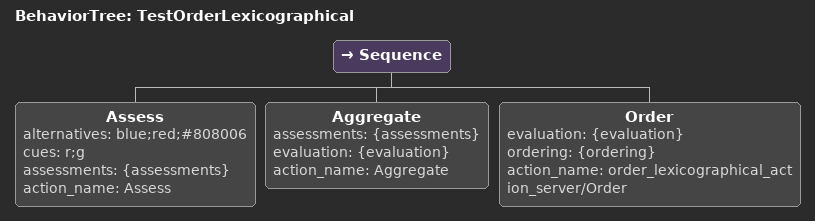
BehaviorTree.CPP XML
<?xml version="1.0" encoding="UTF-8"?>
<root BTCPP_format="4">
  <BehaviorTree ID="TestOrderLexicographical">
    <Sequence>
      <Assess alternatives="blue;red;#808006"
              cues="r;g"
              assessments="{assessments}"
              action_name="Assess"/>
      <Aggregate assessments="{assessments}"
                 evaluation="{evaluation}"
                 action_name="Aggregate"/>
      <Order evaluation="{evaluation}"
             ordering="{ordering}"
             action_name="order_lexicographical_action_server/Order"/>
    </Sequence>
  </BehaviorTree>
</root>
